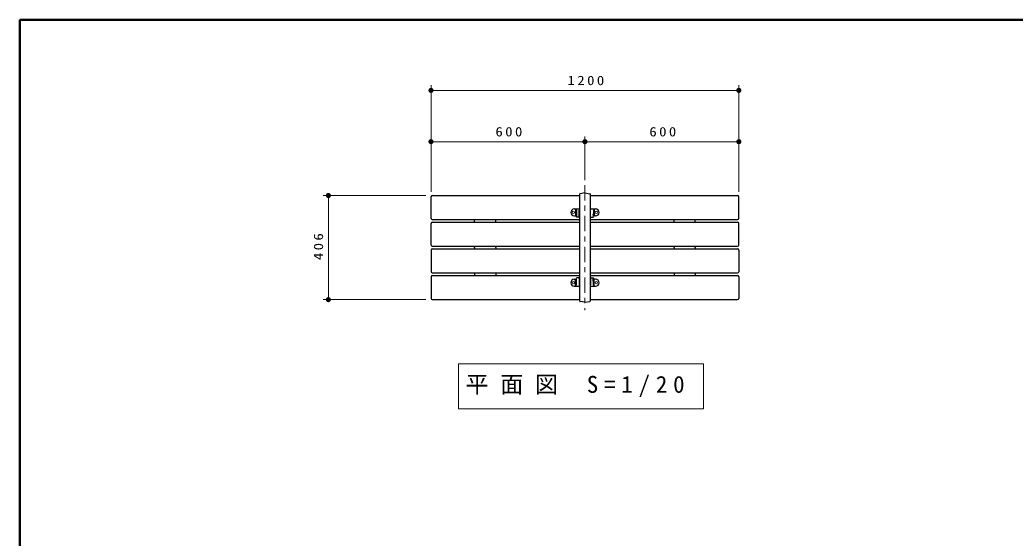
# Model space of a CAD drawing. Units: millimetres on the paper, scale 1:20. Extents: x -365 to 12, y -47 to 257.
# Drawn here: x -365 to -171, y 156 to 257 of the extents above; entities that cross this region are included whole.
import ezdxf

# ---------------------------------------------------------------- set-up
doc = ezdxf.new("R2010")
doc.units = ezdxf.units.MM
doc.linetypes.add('USER2', pattern=[6, 3, -1, 1, -1])
doc.layers.add('LY_1', color=7, linetype='Continuous', lineweight=25)
doc.layers.add('LY_2', color=7, linetype='Continuous', lineweight=13)
doc.styles.add('ＭＳ ゴシック', font='')
doc.styles.get('ＭＳ ゴシック').set_extended_font_data('MS Gothic')

# ---------------------------------------------------------------- blocks, each defined once
blk = doc.blocks.new('filled_dot')
at = {"color": 0, "linetype": 'Continuous', "lineweight": -2, "const_width": 1.25}
blk.add_lwpolyline([(-0.625, 0, 1), (0.625, 0, 1)], format="xyb", close=True, dxfattribs=at)

msp = doc.modelspace()

# ---------------------------------------------------------------- linework, layer by layer
at = {"layer": 'LY_1', "lineweight": 13}
for p, q in [((-284.875, 224.603), (-284.875, 244.253)), ((-284.875, 243.253), (-224.875, 243.253)), ((-224.875, 224.603), (-224.875, 244.253)), ((-284.875, 223.503), (-284.875, 234.253)), ((-284.875, 233.253), (-254.875, 233.253)), ((-254.875, 225.78), (-254.875, 234.253)), ((-254.875, 233.253), (-224.875, 233.253)), ((-224.875, 223.503), (-224.875, 234.253)), ((-285.875, 222.753), (-305.875, 222.753)), ((-304.875, 202.453), (-304.875, 222.753)), ((-285.875, 202.453), (-305.875, 202.453)), ((-279.537, 189.93), (-279.537, 181.13)), ((-231.737, 189.93), (-279.537, 189.93)), ((-231.737, 181.13), (-231.737, 189.93)), ((-279.537, 181.13), (-231.737, 181.13))]:
    msp.add_line(p, q, dxfattribs=at)
at = {"layer": 'LY_1'}
for p, q in [((-254.875, 223.253), (-255.832, 223.11)), ((-254.875, 223.253), (-253.917, 223.11)), ((-255.875, 202.146), (-255.875, 223.06)), ((-253.875, 223.06), (-253.875, 202.146)), ((-256.95, 220.128), (-255.875, 220.128)), ((-256.706, 220.016), (-256.706, 218.879)), ((-255.97, 218.628), (-255.97, 219.87)), ((-255.92, 219.92), (-255.875, 219.92)), ((-255.875, 219.485), (-255.92, 219.485)), ((-253.875, 220.128), (-252.8, 220.128)), ((-253.875, 219.92), (-253.829, 219.92)), ((-253.829, 219.485), (-253.875, 219.485)), ((-253.779, 218.628), (-253.779, 219.87)), ((-253.043, 220.016), (-253.043, 218.879)), ((-276.375, 217.553), (-276.375, 218.053)), ((-272.262, 217.553), (-272.262, 218.053)), ((-256.95, 218.778), (-256.635, 218.778)), ((-256.613, 218.765), (-256.516, 218.581)), ((-256.51, 219.103), (-256.51, 218.686)), ((-256.07, 218.528), (-256.427, 218.528)), ((-253.679, 218.528), (-253.322, 218.528)), ((-253.239, 219.103), (-253.239, 218.686)), ((-253.136, 218.765), (-253.233, 218.581)), ((-252.8, 218.778), (-253.114, 218.778)), ((-237.487, 217.553), (-237.487, 218.053)), ((-233.375, 217.553), (-233.375, 218.053)), ((-276.375, 212.603), (-276.375, 212.853)), ((-276.375, 212.603), (-276.375, 212.353)), ((-272.262, 212.603), (-272.262, 212.853)), ((-272.262, 212.603), (-272.262, 212.353)), ((-237.487, 212.603), (-237.487, 212.853)), ((-237.487, 212.603), (-237.487, 212.353)), ((-233.375, 212.603), (-233.375, 212.853)), ((-233.375, 212.603), (-233.375, 212.353)), ((-276.375, 207.653), (-276.375, 207.153)), ((-272.262, 207.653), (-272.262, 207.153)), ((-237.487, 207.653), (-237.487, 207.153)), ((-233.375, 207.653), (-233.375, 207.153)), ((-256.95, 206.428), (-256.635, 206.428)), ((-256.706, 205.19), (-256.706, 206.327)), ((-256.613, 206.441), (-256.516, 206.625)), ((-256.51, 206.103), (-256.51, 206.52)), ((-256.07, 206.678), (-256.427, 206.678)), ((-255.97, 206.578), (-255.97, 205.336)), ((-255.875, 205.721), (-255.92, 205.721)), ((-253.829, 205.721), (-253.875, 205.721)), ((-253.779, 206.578), (-253.779, 205.336)), ((-253.679, 206.678), (-253.322, 206.678)), ((-253.239, 206.103), (-253.239, 206.52)), ((-253.136, 206.441), (-253.233, 206.625)), ((-252.8, 206.428), (-253.114, 206.428)), ((-253.043, 205.19), (-253.043, 206.327)), ((-256.95, 205.078), (-255.875, 205.078)), ((-255.92, 205.286), (-255.875, 205.286)), ((-253.875, 205.286), (-253.829, 205.286)), ((-253.875, 205.078), (-252.8, 205.078)), ((-254.875, 201.953), (-255.832, 202.097)), ((-254.875, 201.953), (-253.917, 202.097))]:
    msp.add_line(p, q, dxfattribs=at)
at = {"layer": 'LY_1', "linetype": 'USER2', "lineweight": 13}
msp.add_line((-254.875, 224.78), (-254.875, 200.426), dxfattribs=at)
at = {"layer": 'LY_1', "color": 4}
for p, q in [((-284.875, 218.303), (-284.875, 222.503)), ((-284.625, 222.753), (-255.875, 222.753)), ((-253.875, 222.753), (-225.125, 222.753)), ((-224.875, 218.303), (-224.875, 222.503)), ((-284.875, 213.103), (-284.875, 217.303)), ((-284.625, 218.053), (-255.875, 218.053)), ((-284.625, 217.553), (-255.875, 217.553)), ((-253.875, 218.053), (-225.125, 218.053)), ((-253.875, 217.553), (-225.125, 217.553)), ((-224.875, 213.103), (-224.875, 217.303)), ((-284.875, 212.103), (-284.875, 207.903)), ((-284.625, 212.853), (-255.875, 212.853)), ((-284.625, 212.353), (-255.875, 212.353)), ((-253.875, 212.853), (-225.125, 212.853)), ((-253.875, 212.353), (-225.125, 212.353)), ((-224.875, 212.103), (-224.875, 207.903)), ((-284.625, 207.653), (-255.875, 207.653)), ((-253.875, 207.653), (-225.125, 207.653)), ((-284.875, 206.903), (-284.875, 202.703)), ((-284.625, 207.153), (-255.875, 207.153)), ((-253.875, 207.153), (-225.125, 207.153)), ((-224.875, 206.903), (-224.875, 202.703)), ((-284.625, 202.453), (-255.875, 202.453)), ((-253.875, 202.453), (-225.125, 202.453))]:
    msp.add_line(p, q, dxfattribs=at)
at = {"layer": 'LY_1'}
for points in [[(-256.706, 220.016), (-256.669, 219.998), (-256.634, 219.975), (-256.604, 219.948), (-256.579, 219.915), (-256.561, 219.879), (-256.549, 219.837), (-256.541, 219.788), (-256.536, 219.732), (-256.531, 219.663), (-256.527, 219.587), (-256.523, 219.507), (-256.52, 219.426), (-256.517, 219.345), (-256.515, 219.27), (-256.514, 219.201), (-256.512, 219.143), (-256.512, 219.097), (-256.511, 219.068), (-256.511, 219.057), (-256.51, 219.068), (-256.51, 219.103)], [(-253.043, 220.016), (-253.08, 219.998), (-253.115, 219.975), (-253.145, 219.948), (-253.17, 219.915), (-253.188, 219.879), (-253.2, 219.837), (-253.208, 219.788), (-253.213, 219.732), (-253.218, 219.663), (-253.223, 219.587), (-253.226, 219.507), (-253.229, 219.426), (-253.232, 219.345), (-253.234, 219.27), (-253.235, 219.201), (-253.237, 219.143), (-253.238, 219.097), (-253.238, 219.068), (-253.239, 219.057), (-253.239, 219.068), (-253.239, 219.103)], [(-256.706, 205.19), (-256.669, 205.208), (-256.634, 205.231), (-256.604, 205.258), (-256.579, 205.291), (-256.561, 205.328), (-256.549, 205.37), (-256.541, 205.418), (-256.536, 205.474), (-256.531, 205.543), (-256.527, 205.619), (-256.523, 205.699), (-256.52, 205.781), (-256.517, 205.861), (-256.515, 205.936), (-256.514, 206.005), (-256.512, 206.063), (-256.512, 206.109), (-256.511, 206.138), (-256.511, 206.149), (-256.51, 206.138), (-256.51, 206.103)], [(-253.043, 205.19), (-253.08, 205.208), (-253.115, 205.231), (-253.145, 205.258), (-253.17, 205.291), (-253.188, 205.328), (-253.2, 205.37), (-253.208, 205.418), (-253.213, 205.474), (-253.218, 205.543), (-253.223, 205.619), (-253.226, 205.699), (-253.229, 205.781), (-253.232, 205.861), (-253.234, 205.936), (-253.235, 206.005), (-253.237, 206.063), (-253.238, 206.109), (-253.238, 206.138), (-253.239, 206.149), (-253.239, 206.138), (-253.239, 206.103)]]:
    msp.add_lwpolyline(points, dxfattribs=at)
at = {"layer": 'LY_1', "lineweight": 13}
for centre in [(-257.125, 219.453), (-252.625, 219.453), (-257.125, 205.753), (-252.625, 205.753)]:
    msp.add_circle(centre, 0.225, dxfattribs=at)
at = {"layer": 'LY_1'}
for centre, radius, start, end in [((-255.825, 223.06), 0.05, 98.53077, 180), ((-253.925, 223.06), 0.05, 0, 81.46923), ((-256.95, 219.453), 0.675, 90, 270), ((-255.92, 219.87), 0.05, 90, 180), ((-255.92, 219.435), 0.05, 90, 180), ((-253.829, 219.87), 0.05, 359.99999, 90), ((-253.829, 219.435), 0.05, 0, 90), ((-252.8, 219.453), 0.675, 270, 90), ((-256.635, 218.753), 0.025, 27.86749, 90), ((-256.427, 218.628), 0.1, 207.86749, 270), ((-256.07, 218.628), 0.1, 270, 0), ((-253.679, 218.628), 0.1, 180, 270), ((-253.322, 218.628), 0.1, 270, 332.13251), ((-253.114, 218.753), 0.025, 90, 152.13251), ((-256.95, 205.753), 0.675, 90, 270), ((-256.635, 206.453), 0.025, 270, 332.13251), ((-256.427, 206.578), 0.1, 90, 152.13251), ((-256.07, 206.578), 0.1, 0, 90), ((-255.92, 205.771), 0.05, 180, 270), ((-253.829, 205.771), 0.05, 270, 0), ((-253.679, 206.578), 0.1, 90, 180), ((-253.322, 206.578), 0.1, 27.86749, 90), ((-253.114, 206.453), 0.025, 207.86749, 270), ((-252.8, 205.753), 0.675, 270, 90), ((-255.92, 205.336), 0.05, 180, 270), ((-253.829, 205.336), 0.05, 270, 0.00001), ((-255.825, 202.146), 0.05, 180, 261.46923), ((-253.925, 202.146), 0.05, 278.53077, 0)]:
    msp.add_arc(centre, radius, start, end, dxfattribs=at)
at = {"layer": 'LY_1', "color": 4}
for centre, start, end in [((-284.625, 222.503), 90, 180), ((-225.125, 222.503), 0, 90), ((-284.625, 218.303), 180, 270), ((-284.625, 217.303), 90, 180), ((-225.125, 218.303), 270, 0), ((-225.125, 217.303), 0, 90), ((-284.625, 213.103), 180, 270), ((-284.625, 212.103), 90, 180), ((-225.125, 213.103), 270, 0), ((-225.125, 212.103), 0, 90), ((-284.625, 207.903), 180, 270), ((-225.125, 207.903), 270, 0), ((-284.625, 206.903), 90, 180), ((-225.125, 206.903), 0, 90), ((-284.625, 202.703), 180, 270), ((-225.125, 202.703), 270, 0)]:
    msp.add_arc(centre, 0.25, start, end, dxfattribs=at)
at = {"layer": 'LY_2', "lineweight": 50}
for p, q in [((0, 257), (-365, 257)), ((-365, 257), (-365, 0))]:
    msp.add_line(p, q, dxfattribs=at)

# ---------------------------------------------------------------- block references
at = {"layer": 'LY_1', "lineweight": 13, "xscale": 0.4, "yscale": 0.4}
for p in [(-284.875, 243.253), (-284.875, 233.253), (-254.875, 233.253)]:
    msp.add_blockref('filled_dot', p, dxfattribs=at)
for p, rotation in [((-224.875, 243.253), 180), ((-254.875, 233.253), 180), ((-224.875, 233.253), 180), ((-304.875, 222.753), 270), ((-304.875, 202.453), 90)]:
    msp.add_blockref('filled_dot', p, dxfattribs=dict(at, rotation=rotation))

# ---------------------------------------------------------------- texts
at = {"layer": 'LY_1', "style": 'ＭＳ ゴシック'}
for s, insert, char_height, attachment_point in [('\\T1.33;\\W1.15;1200', (-254.454, 244.253), 1.833, 8), ('\\T1.33;\\W1.15;600', (-269.458, 234.253), 1.833, 8), ('\\T1.33;\\W1.15;600', (-239.458, 234.253), 1.833, 8), ('\\T1.5;平面図\\~S=1/20', (-278.137, 185.53), 3.299, 4)]:
    msp.add_mtext(s, dxfattribs=dict(at, insert=insert, char_height=char_height, attachment_point=attachment_point))
at = {"layer": 'LY_1', "insert": (-305.875, 213.018), "char_height": 1.833, "attachment_point": 8, "rotation": 90, "style": 'ＭＳ ゴシック'}
msp.add_mtext('\\T1.33;\\W1.15;406', dxfattribs=at)

doc.saveas('drawing.dxf')
